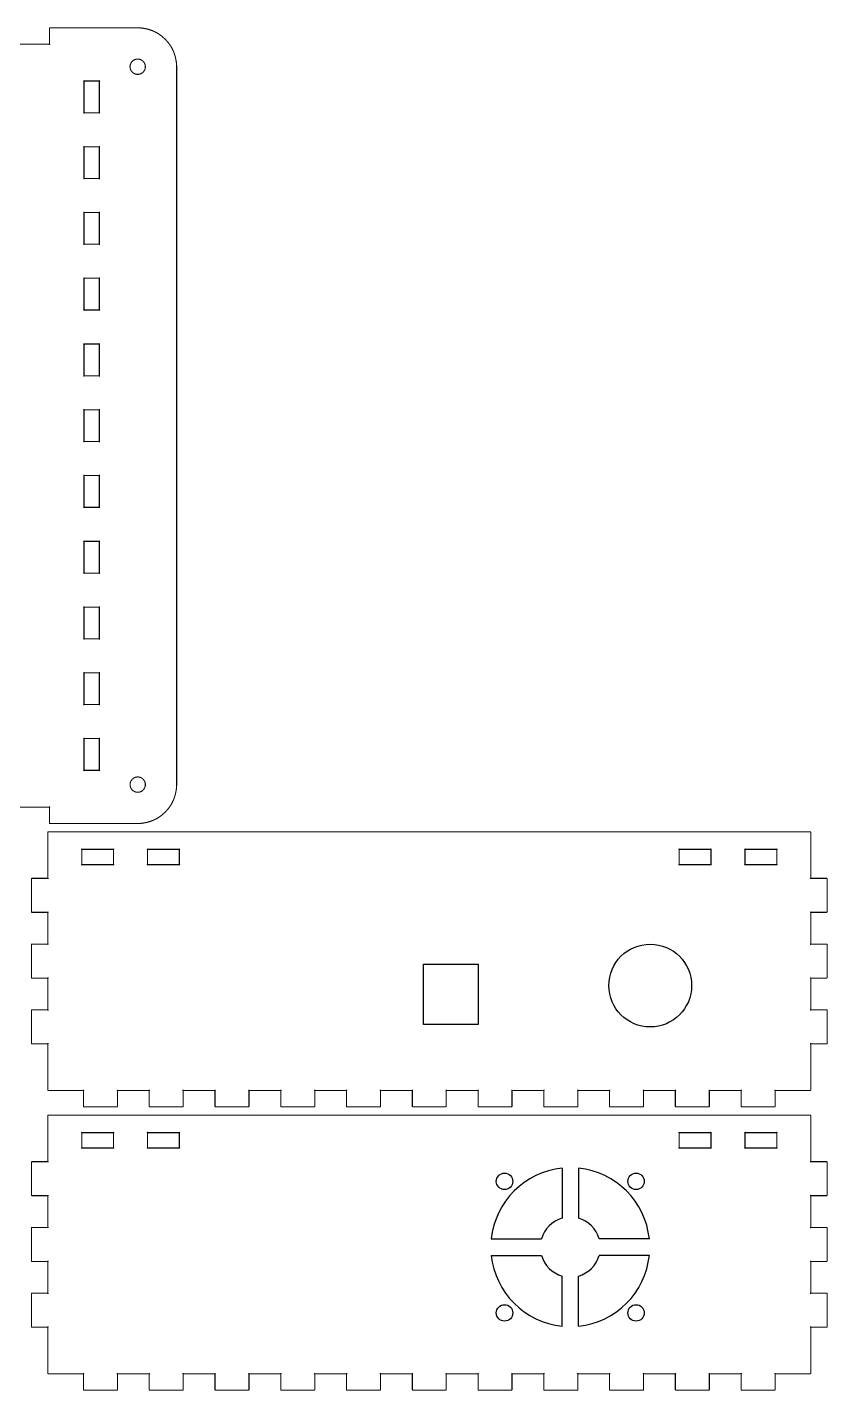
# Model space of a CAD drawing. Extents: x 10 to 277, y 22 to 449.
# Drawn here: x 130.9 to 277, y 21.6 to 270.4 of the extents above; entities that cross this region are included whole.
import ezdxf

# ---------------------------------------------------------------- set-up
doc = ezdxf.new("R2010")
doc.units = 0
doc.header["$MEASUREMENT"] = 0

msp = doc.modelspace()

# ---------------------------------------------------------------- linework, layer by layer
at = {"linetype": 'Continuous'}
for p, q in [((203.238, 88.4385), (203.238, 99.4385)), ((203.238, 99.4385), (213.238, 99.4385)), ((213.238, 99.4385), (213.238, 88.4385)), ((213.238, 88.4385), (203.238, 88.4385)), ((228.5313, 62.2249), (228.5313, 53.0709)), ((231.5313, 62.2249), (231.5313, 53.0709)), ((215.6091, 49.3027), (224.7631, 49.3027)), ((244.4535, 49.3027), (235.2994, 49.3027)), ((215.6091, 46.3027), (224.7631, 46.3027)), ((244.4535, 46.3027), (235.2994, 46.3027)), ((228.5313, 33.3805), (228.5313, 42.5346)), ((231.5313, 33.3805), (231.5313, 42.5346))]:
    msp.add_line(p, q, dxfattribs=at)
at = {"color": 0, "const_width": 0.2}
msp.add_lwpolyline([(129.199, 128.1), (135, 128.1), (135.009, 128.1), (135.041, 128.115), (135.037, 128.138), (135.013, 128.142), (135, 128.111), (135, 128.1), (135, 125.2), (135, 125.184), (135.029, 125.13), (135.082, 125.1), (135.1, 125.1), (141.1, 125.1), (151.1, 125.1), (151.332, 125.1), (152.028, 125.162), (152.937, 125.342), (153.814, 125.64), (154.449, 125.936), (154.65, 126.052), (154.85, 126.168), (155.423, 126.57), (156.119, 127.181), (156.731, 127.876), (157.132, 128.45), (157.249, 128.65), (157.365, 128.851), (157.66, 129.486), (157.958, 130.362), (158.138, 131.272), (158.2, 131.968), (158.2, 132.199), (158.2, 263.2), (158.2, 263.433), (158.138, 264.13), (157.958, 265.038), (157.66, 265.916), (157.365, 266.55), (157.249, 266.75), (157.132, 266.951), (156.731, 267.524), (156.119, 268.222), (155.423, 268.832), (154.85, 269.233), (154.65, 269.349), (154.449, 269.466), (153.814, 269.761), (152.937, 270.058), (152.028, 270.239), (151.332, 270.299), (151.1, 270.299), (141.1, 270.299), (135.1, 270.299), (135.082, 270.299), (135.029, 270.27), (135, 270.218), (135, 270.2), (135, 267.299), (135, 267.29), (135.013, 267.258), (135.037, 267.262), (135.041, 267.286), (135.009, 267.299), (135, 267.299), (129.199, 267.299)], dxfattribs=at)
at = {"color": 5, "const_width": 0.2}
for points in [[(149.701, 263.2), (149.701, 263.299), (149.757, 263.595), (149.885, 263.9), (149.922, 263.956), (149.958, 264.013), (150.183, 264.258), (150.455, 264.445), (150.518, 264.473), (150.578, 264.502), (150.901, 264.586), (151.233, 264.596), (151.299, 264.586), (151.365, 264.576), (151.681, 264.474), (151.966, 264.302), (152.017, 264.258), (152.067, 264.214), (152.277, 263.958), (152.423, 263.659), (152.443, 263.594), (152.461, 263.531), (152.499, 263.201), (152.461, 262.871), (152.443, 262.806), (152.423, 262.742), (152.277, 262.443), (152.067, 262.186), (152.017, 262.141), (151.966, 262.099), (151.681, 261.927), (151.365, 261.825), (151.299, 261.815), (151.233, 261.805), (150.901, 261.815), (150.578, 261.899), (150.518, 261.927), (150.455, 261.956), (150.183, 262.143), (149.958, 262.387), (149.922, 262.443), (149.885, 262.5), (149.757, 262.806), (149.701, 263.102), (149.701, 263.2)], [(144.1, 257.7), (144.1, 254.801), (144.1, 254.791), (144.114, 254.759), (144.137, 254.763), (144.141, 254.787), (144.11, 254.801), (144.1, 254.801), (141.3, 254.801), (141.289, 254.801), (141.257, 254.787), (141.263, 254.763), (141.285, 254.759), (141.3, 254.791), (141.3, 254.801), (141.3, 260.599), (141.3, 260.61), (141.285, 260.642), (141.263, 260.638), (141.257, 260.615), (141.289, 260.599), (141.3, 260.599), (144.1, 260.599), (144.11, 260.599), (144.141, 260.615), (144.137, 260.638), (144.114, 260.642), (144.1, 260.61), (144.1, 260.599), (144.1, 257.7)], [(144.1, 245.7), (144.1, 242.801), (144.1, 242.791), (144.114, 242.759), (144.137, 242.763), (144.141, 242.787), (144.11, 242.801), (144.1, 242.801), (141.3, 242.801), (141.289, 242.801), (141.257, 242.787), (141.263, 242.763), (141.285, 242.759), (141.3, 242.791), (141.3, 242.801), (141.3, 248.599), (141.3, 248.611), (141.285, 248.642), (141.263, 248.638), (141.257, 248.614), (141.289, 248.599), (141.3, 248.599), (144.1, 248.599), (144.11, 248.599), (144.141, 248.614), (144.137, 248.638), (144.114, 248.642), (144.1, 248.611), (144.1, 248.599), (144.1, 245.7)], [(144.1, 233.7), (144.1, 230.799), (144.1, 230.79), (144.114, 230.758), (144.137, 230.762), (144.141, 230.785), (144.11, 230.799), (144.1, 230.799), (141.3, 230.799), (141.289, 230.799), (141.257, 230.785), (141.263, 230.762), (141.285, 230.758), (141.3, 230.79), (141.3, 230.799), (141.3, 236.6), (141.3, 236.611), (141.285, 236.642), (141.263, 236.638), (141.257, 236.615), (141.289, 236.6), (141.3, 236.6), (144.1, 236.6), (144.11, 236.6), (144.141, 236.615), (144.137, 236.638), (144.114, 236.642), (144.1, 236.611), (144.1, 236.6), (144.1, 233.7)], [(144.1, 221.7), (144.1, 218.799), (144.1, 218.79), (144.114, 218.758), (144.137, 218.762), (144.141, 218.786), (144.11, 218.799), (144.1, 218.799), (141.3, 218.799), (141.289, 218.799), (141.257, 218.786), (141.263, 218.762), (141.285, 218.758), (141.3, 218.79), (141.3, 218.799), (141.3, 224.599), (141.3, 224.61), (141.285, 224.642), (141.263, 224.638), (141.257, 224.615), (141.289, 224.599), (141.3, 224.599), (144.1, 224.599), (144.11, 224.599), (144.141, 224.615), (144.137, 224.638), (144.114, 224.642), (144.1, 224.61), (144.1, 224.599), (144.1, 221.7)], [(144.1, 209.7), (144.1, 206.799), (144.1, 206.79), (144.114, 206.758), (144.137, 206.762), (144.141, 206.786), (144.11, 206.799), (144.1, 206.799), (141.3, 206.799), (141.289, 206.799), (141.257, 206.786), (141.263, 206.762), (141.285, 206.758), (141.3, 206.79), (141.3, 206.799), (141.3, 212.6), (141.3, 212.611), (141.285, 212.642), (141.263, 212.638), (141.257, 212.615), (141.289, 212.6), (141.3, 212.6), (144.1, 212.6), (144.11, 212.6), (144.141, 212.615), (144.137, 212.638), (144.114, 212.642), (144.1, 212.611), (144.1, 212.6), (144.1, 209.7)], [(144.1, 197.7), (144.1, 194.8), (144.1, 194.79), (144.114, 194.758), (144.137, 194.762), (144.141, 194.786), (144.11, 194.8), (144.1, 194.8), (141.3, 194.8), (141.289, 194.8), (141.257, 194.786), (141.263, 194.762), (141.285, 194.758), (141.3, 194.79), (141.3, 194.8), (141.3, 200.6), (141.3, 200.611), (141.285, 200.642), (141.263, 200.638), (141.257, 200.615), (141.289, 200.6), (141.3, 200.6), (144.1, 200.6), (144.11, 200.6), (144.141, 200.615), (144.137, 200.638), (144.114, 200.642), (144.1, 200.611), (144.1, 200.6), (144.1, 197.7)], [(144.1, 185.7), (144.1, 182.8), (144.1, 182.79), (144.114, 182.758), (144.137, 182.762), (144.141, 182.786), (144.11, 182.8), (144.1, 182.8), (141.3, 182.8), (141.289, 182.8), (141.257, 182.786), (141.263, 182.762), (141.285, 182.758), (141.3, 182.79), (141.3, 182.8), (141.3, 188.6), (141.3, 188.611), (141.285, 188.642), (141.263, 188.638), (141.257, 188.615), (141.289, 188.6), (141.3, 188.6), (144.1, 188.6), (144.11, 188.6), (144.141, 188.615), (144.137, 188.638), (144.114, 188.642), (144.1, 188.611), (144.1, 188.6), (144.1, 185.7)], [(144.1, 173.7), (144.1, 170.799), (144.1, 170.79), (144.114, 170.758), (144.137, 170.762), (144.141, 170.786), (144.11, 170.799), (144.1, 170.799), (141.3, 170.799), (141.289, 170.799), (141.257, 170.786), (141.263, 170.762), (141.285, 170.758), (141.3, 170.79), (141.3, 170.799), (141.3, 176.6), (141.3, 176.611), (141.285, 176.643), (141.263, 176.638), (141.257, 176.615), (141.289, 176.6), (141.3, 176.6), (144.1, 176.6), (144.11, 176.6), (144.141, 176.615), (144.137, 176.638), (144.114, 176.643), (144.1, 176.611), (144.1, 176.6), (144.1, 173.7)], [(144.1, 161.7), (144.1, 158.8), (144.1, 158.79), (144.114, 158.758), (144.137, 158.762), (144.141, 158.786), (144.11, 158.8), (144.1, 158.8), (141.3, 158.8), (141.289, 158.8), (141.257, 158.786), (141.263, 158.762), (141.285, 158.758), (141.3, 158.79), (141.3, 158.8), (141.3, 164.6), (141.3, 164.611), (141.285, 164.642), (141.263, 164.638), (141.257, 164.615), (141.289, 164.6), (141.3, 164.6), (144.1, 164.6), (144.11, 164.6), (144.141, 164.615), (144.137, 164.638), (144.114, 164.642), (144.1, 164.611), (144.1, 164.6), (144.1, 161.7)], [(144.1, 149.701), (144.1, 146.8), (144.1, 146.79), (144.114, 146.758), (144.137, 146.763), (144.141, 146.786), (144.11, 146.8), (144.1, 146.8), (141.3, 146.8), (141.289, 146.8), (141.257, 146.786), (141.263, 146.763), (141.285, 146.758), (141.3, 146.79), (141.3, 146.8), (141.3, 152.6), (141.3, 152.611), (141.285, 152.643), (141.263, 152.638), (141.257, 152.615), (141.289, 152.6), (141.3, 152.6), (144.1, 152.6), (144.11, 152.6), (144.141, 152.615), (144.137, 152.638), (144.114, 152.643), (144.1, 152.611), (144.1, 152.6), (144.1, 149.701)], [(144.1, 137.7), (144.1, 134.8), (144.1, 134.79), (144.114, 134.758), (144.137, 134.763), (144.141, 134.786), (144.11, 134.8), (144.1, 134.8), (141.3, 134.8), (141.289, 134.8), (141.257, 134.786), (141.263, 134.763), (141.285, 134.758), (141.3, 134.79), (141.3, 134.8), (141.3, 140.6), (141.3, 140.611), (141.285, 140.643), (141.263, 140.638), (141.257, 140.615), (141.289, 140.6), (141.3, 140.6), (144.1, 140.6), (144.11, 140.6), (144.141, 140.615), (144.137, 140.638), (144.114, 140.643), (144.1, 140.611), (144.1, 140.6), (144.1, 137.7)], [(151.1, 133.601), (151.198, 133.601), (151.493, 133.544), (151.801, 133.415), (151.857, 133.378), (151.914, 133.342), (152.158, 133.117), (152.345, 132.844), (152.374, 132.782), (152.401, 132.722), (152.485, 132.401), (152.495, 132.068), (152.485, 132.001), (152.476, 131.935), (152.372, 131.619), (152.202, 131.334), (152.158, 131.283), (152.114, 131.233), (151.857, 131.022), (151.558, 130.876), (151.495, 130.857), (151.43, 130.839), (151.099, 130.8), (150.768, 130.839), (150.705, 130.857), (150.64, 130.876), (150.343, 131.022), (150.085, 131.233), (150.042, 131.283), (149.998, 131.334), (149.826, 131.619), (149.724, 131.935), (149.714, 132.001), (149.704, 132.068), (149.714, 132.401), (149.798, 132.722), (149.826, 132.782), (149.853, 132.844), (150.041, 133.117), (150.286, 133.342), (150.343, 133.378), (150.399, 133.415), (150.705, 133.544), (151.001, 133.601), (151.1, 133.601)], [(143.8, 117.6), (140.9, 117.6), (140.889, 117.6), (140.857, 117.586), (140.862, 117.563), (140.885, 117.559), (140.9, 117.591), (140.9, 117.6), (140.9, 120.399), (140.9, 120.41), (140.885, 120.442), (140.862, 120.438), (140.857, 120.414), (140.889, 120.399), (140.9, 120.399), (146.701, 120.399), (146.71, 120.399), (146.742, 120.414), (146.738, 120.438), (146.714, 120.442), (146.701, 120.41), (146.701, 120.399), (146.701, 117.6), (146.701, 117.591), (146.714, 117.559), (146.738, 117.563), (146.742, 117.586), (146.71, 117.6), (146.701, 117.6), (143.8, 117.6)], [(155.8, 117.6), (152.9, 117.6), (152.889, 117.6), (152.858, 117.586), (152.862, 117.563), (152.885, 117.559), (152.9, 117.591), (152.9, 117.6), (152.9, 120.399), (152.9, 120.41), (152.885, 120.442), (152.862, 120.438), (152.858, 120.414), (152.889, 120.399), (152.9, 120.399), (158.7, 120.399), (158.71, 120.399), (158.742, 120.414), (158.738, 120.438), (158.714, 120.442), (158.7, 120.41), (158.7, 120.399), (158.7, 117.6), (158.7, 117.591), (158.714, 117.559), (158.738, 117.563), (158.742, 117.586), (158.71, 117.6), (158.7, 117.6), (155.8, 117.6)], [(252.8, 120.399), (255.7, 120.399), (255.71, 120.399), (255.742, 120.414), (255.738, 120.438), (255.714, 120.442), (255.7, 120.41), (255.7, 120.399), (255.7, 117.6), (255.7, 117.591), (255.714, 117.559), (255.738, 117.563), (255.742, 117.586), (255.71, 117.6), (255.7, 117.6), (249.9, 117.6), (249.889, 117.6), (249.858, 117.586), (249.862, 117.563), (249.885, 117.559), (249.9, 117.591), (249.9, 117.6), (249.9, 120.399), (249.9, 120.41), (249.885, 120.442), (249.862, 120.438), (249.858, 120.414), (249.889, 120.399), (249.9, 120.399), (252.8, 120.399)], [(264.8, 120.399), (267.7, 120.399), (267.71, 120.399), (267.742, 120.414), (267.738, 120.438), (267.714, 120.442), (267.7, 120.41), (267.7, 120.399), (267.7, 117.6), (267.7, 117.591), (267.714, 117.559), (267.738, 117.563), (267.742, 117.586), (267.71, 117.6), (267.7, 117.6), (261.9, 117.6), (261.889, 117.6), (261.857, 117.586), (261.862, 117.563), (261.885, 117.559), (261.9, 117.591), (261.9, 117.6), (261.9, 120.399), (261.9, 120.41), (261.885, 120.442), (261.862, 120.438), (261.857, 120.414), (261.889, 120.399), (261.9, 120.399), (264.8, 120.399)], [(143.8, 65.9007), (140.9, 65.9007), (140.889, 65.9007), (140.857, 65.8869), (140.862, 65.8633), (140.885, 65.8594), (140.9, 65.8908), (140.9, 65.9007), (140.9, 68.6992), (140.9, 68.7105), (140.885, 68.7419), (140.862, 68.738), (140.857, 68.7144), (140.889, 68.6992), (140.9, 68.6992), (146.701, 68.6992), (146.71, 68.6992), (146.742, 68.7144), (146.738, 68.738), (146.714, 68.7419), (146.701, 68.7105), (146.701, 68.6992), (146.701, 65.9007), (146.701, 65.8908), (146.714, 65.8594), (146.738, 65.8633), (146.742, 65.8869), (146.71, 65.9007), (146.701, 65.9007), (143.8, 65.9007)], [(155.8, 65.9007), (152.9, 65.9007), (152.889, 65.9007), (152.858, 65.8869), (152.862, 65.8633), (152.885, 65.8594), (152.9, 65.8908), (152.9, 65.9007), (152.9, 68.6992), (152.9, 68.7105), (152.885, 68.7419), (152.862, 68.738), (152.858, 68.7144), (152.889, 68.6992), (152.9, 68.6992), (158.7, 68.6992), (158.71, 68.6992), (158.742, 68.7144), (158.738, 68.738), (158.714, 68.7419), (158.7, 68.7105), (158.7, 68.6992), (158.7, 65.9007), (158.7, 65.8908), (158.714, 65.8594), (158.738, 65.8633), (158.742, 65.8869), (158.71, 65.9007), (158.7, 65.9007), (155.8, 65.9007)], [(252.8, 68.6992), (255.7, 68.6992), (255.71, 68.6992), (255.742, 68.7144), (255.738, 68.738), (255.714, 68.7419), (255.7, 68.7105), (255.7, 68.6992), (255.7, 65.9007), (255.7, 65.8908), (255.714, 65.8594), (255.738, 65.8633), (255.742, 65.8869), (255.71, 65.9007), (255.7, 65.9007), (249.9, 65.9007), (249.889, 65.9007), (249.858, 65.8869), (249.862, 65.8633), (249.885, 65.8594), (249.9, 65.8908), (249.9, 65.9007), (249.9, 68.6992), (249.9, 68.7105), (249.885, 68.7419), (249.862, 68.738), (249.858, 68.7144), (249.889, 68.6992), (249.9, 68.6992), (252.8, 68.6992)], [(264.8, 68.6992), (267.7, 68.6992), (267.71, 68.6992), (267.742, 68.7144), (267.738, 68.738), (267.714, 68.7419), (267.7, 68.7105), (267.7, 68.6992), (267.7, 65.9007), (267.7, 65.8908), (267.714, 65.8594), (267.738, 65.8633), (267.742, 65.8869), (267.71, 65.9007), (267.7, 65.9007), (261.9, 65.9007), (261.889, 65.9007), (261.857, 65.8869), (261.862, 65.8633), (261.885, 65.8594), (261.9, 65.8908), (261.9, 65.9007), (261.9, 68.6992), (261.9, 68.7105), (261.885, 68.7419), (261.862, 68.738), (261.857, 68.7144), (261.889, 68.6992), (261.9, 68.6992), (264.8, 68.6992)]]:
    msp.add_lwpolyline(points, close=True, dxfattribs=at)
at = {"color": 0, "const_width": 0.2}
for points in [[(134.8, 76.3997), (141.201, 76.3997), (141.21, 76.3997), (141.242, 76.4148), (141.238, 76.4385), (141.214, 76.4427), (141.201, 76.411), (141.201, 76.3997), (141.201, 73.5005), (141.201, 73.484), (141.23, 73.43), (141.282, 73.4), (141.3, 73.4), (147.3, 73.4), (147.316, 73.4), (147.37, 73.43), (147.4, 73.484), (147.4, 73.5005), (147.4, 76.3997), (147.4, 76.411), (147.385, 76.4427), (147.362, 76.4385), (147.358, 76.4148), (147.389, 76.3997), (147.4, 76.3997), (153.201, 76.3997), (153.21, 76.3997), (153.242, 76.4148), (153.238, 76.4385), (153.215, 76.4427), (153.201, 76.411), (153.201, 76.3997), (153.201, 73.5005), (153.201, 73.484), (153.23, 73.43), (153.282, 73.4), (153.3, 73.4), (159.3, 73.4), (159.316, 73.4), (159.37, 73.43), (159.401, 73.484), (159.401, 73.5005), (159.401, 76.3997), (159.401, 76.411), (159.385, 76.4427), (159.362, 76.4385), (159.358, 76.4148), (159.39, 76.3997), (159.401, 76.3997), (165.199, 76.3997), (165.209, 76.3997), (165.24, 76.4148), (165.237, 76.4385), (165.213, 76.4427), (165.199, 76.411), (165.199, 76.3997), (165.199, 73.5005), (165.199, 73.484), (165.228, 73.43), (165.282, 73.4), (165.3, 73.4), (171.3, 73.4), (171.316, 73.4), (171.37, 73.43), (171.4, 73.484), (171.4, 73.5005), (171.4, 76.3997), (171.4, 76.411), (171.385, 76.4427), (171.362, 76.4385), (171.358, 76.4148), (171.389, 76.3997), (171.4, 76.3997), (177.201, 76.3997), (177.21, 76.3997), (177.242, 76.4148), (177.238, 76.4385), (177.214, 76.4427), (177.201, 76.411), (177.201, 76.3997), (177.201, 73.5005), (177.201, 73.484), (177.23, 73.43), (177.282, 73.4), (177.3, 73.4), (183.3, 73.4), (183.316, 73.4), (183.37, 73.43), (183.4, 73.484), (183.4, 73.5005), (183.4, 76.3997), (183.4, 76.411), (183.385, 76.4427), (183.362, 76.4385), (183.358, 76.4148), (183.389, 76.3997), (183.4, 76.3997), (189.2, 76.3997), (189.21, 76.3997), (189.242, 76.4148), (189.238, 76.4385), (189.214, 76.4427), (189.2, 76.411), (189.2, 76.3997), (189.2, 73.5005), (189.2, 73.484), (189.229, 73.43), (189.282, 73.4), (189.3, 73.4), (195.3, 73.4), (195.316, 73.4), (195.37, 73.43), (195.4, 73.484), (195.4, 73.5005), (195.4, 76.3997), (195.4, 76.411), (195.385, 76.4427), (195.362, 76.4385), (195.358, 76.4148), (195.389, 76.3997), (195.4, 76.3997), (201.2, 76.3997), (201.21, 76.3997), (201.242, 76.4148), (201.238, 76.4385), (201.214, 76.4427), (201.2, 76.411), (201.2, 76.3997), (201.2, 73.5005), (201.2, 73.484), (201.229, 73.43), (201.282, 73.4), (201.3, 73.4), (207.3, 73.4), (207.316, 73.4), (207.37, 73.43), (207.4, 73.484), (207.4, 73.5005), (207.4, 76.3997), (207.4, 76.411), (207.385, 76.4427), (207.362, 76.4385), (207.357, 76.4148), (207.389, 76.3997), (207.4, 76.3997), (213.201, 76.3997), (213.21, 76.3997), (213.242, 76.4148), (213.238, 76.4385), (213.214, 76.4427), (213.201, 76.411), (213.201, 76.3997), (213.201, 73.5005), (213.201, 73.484), (213.229, 73.43), (213.282, 73.4), (213.3, 73.4), (219.3, 73.4), (219.316, 73.4), (219.37, 73.43), (219.4, 73.484), (219.4, 73.5005), (219.4, 76.3997), (219.4, 76.411), (219.385, 76.4427), (219.362, 76.4385), (219.358, 76.4148), (219.389, 76.3997), (219.4, 76.3997), (225.2, 76.3997), (225.21, 76.3997), (225.242, 76.4148), (225.238, 76.4385), (225.214, 76.4427), (225.2, 76.411), (225.2, 76.3997), (225.2, 73.5005), (225.2, 73.484), (225.229, 73.43), (225.282, 73.4), (225.3, 73.4), (231.299, 73.4), (231.316, 73.4), (231.37, 73.43), (231.4, 73.484), (231.4, 73.5005), (231.4, 76.3997), (231.4, 76.411), (231.385, 76.4427), (231.362, 76.4385), (231.357, 76.4148), (231.389, 76.3997), (231.4, 76.3997), (237.2, 76.3997), (237.21, 76.3997), (237.242, 76.4148), (237.237, 76.4385), (237.214, 76.4427), (237.2, 76.411), (237.2, 76.3997), (237.2, 73.5005), (237.2, 73.484), (237.229, 73.43), (237.282, 73.4), (237.299, 73.4), (243.3, 73.4), (243.316, 73.4), (243.37, 73.43), (243.4, 73.484), (243.4, 73.5005), (243.4, 76.3997), (243.4, 76.411), (243.385, 76.4427), (243.362, 76.4385), (243.357, 76.4148), (243.389, 76.3997), (243.4, 76.3997), (249.2, 76.3997), (249.21, 76.3997), (249.242, 76.4148), (249.238, 76.4385), (249.214, 76.4427), (249.2, 76.411), (249.2, 76.3997), (249.2, 73.5005), (249.2, 73.484), (249.229, 73.43), (249.282, 73.4), (249.3, 73.4), (255.3, 73.4), (255.316, 73.4), (255.37, 73.43), (255.4, 73.484), (255.4, 73.5005), (255.4, 76.3997), (255.4, 76.411), (255.385, 76.4427), (255.361, 76.4385), (255.357, 76.4148), (255.389, 76.3997), (255.4, 76.3997), (261.2, 76.3997), (261.21, 76.3997), (261.241, 76.4148), (261.238, 76.4385), (261.214, 76.4427), (261.2, 76.411), (261.2, 76.3997), (261.2, 73.5005), (261.2, 73.484), (261.229, 73.43), (261.282, 73.4), (261.299, 73.4), (267.299, 73.4), (267.316, 73.4), (267.37, 73.43), (267.4, 73.484), (267.4, 73.5005), (267.4, 76.3997), (267.4, 76.411), (267.385, 76.4427), (267.361, 76.4385), (267.357, 76.4148), (267.389, 76.3997), (267.4, 76.3997), (273.8, 76.3997), (273.816, 76.3997), (273.87, 76.43), (273.9, 76.484), (273.9, 76.5006), (273.9, 84.8995), (273.9, 84.9104), (273.885, 84.9422), (273.862, 84.9383), (273.858, 84.9147), (273.889, 84.8995), (273.9, 84.8995), (276.8, 84.8995), (276.816, 84.8995), (276.87, 84.9298), (276.9, 84.9835), (276.9, 85), (276.9, 91.0001), (276.9, 91.0181), (276.87, 91.0703), (276.816, 91.0992), (276.8, 91.0992), (273.9, 91.0992), (273.889, 91.0992), (273.858, 91.0855), (273.862, 91.0622), (273.885, 91.0579), (273.9, 91.0897), (273.9, 91.0992), (273.9, 96.8996), (273.9, 96.9105), (273.885, 96.9423), (273.862, 96.938), (273.858, 96.9148), (273.889, 96.8996), (273.9, 96.8996), (276.8, 96.8996), (276.816, 96.8996), (276.87, 96.9299), (276.9, 96.9836), (276.9, 97.0001), (276.9, 103), (276.9, 103.018), (276.87, 103.072), (276.816, 103.101), (276.8, 103.101), (273.9, 103.101), (273.889, 103.101), (273.858, 103.087), (273.862, 103.063), (273.885, 103.059), (273.9, 103.091), (273.9, 103.101), (273.9, 108.899), (273.9, 108.911), (273.885, 108.942), (273.862, 108.938), (273.858, 108.914), (273.889, 108.899), (273.9, 108.899), (276.8, 108.899), (276.816, 108.899), (276.87, 108.93), (276.9, 108.984), (276.9, 109), (276.9, 115), (276.9, 115.018), (276.87, 115.072), (276.816, 115.101), (276.8, 115.101), (273.9, 115.101), (273.889, 115.101), (273.858, 115.087), (273.862, 115.063), (273.885, 115.059), (273.9, 115.091), (273.9, 115.101), (273.9, 123.5), (273.9, 123.518), (273.87, 123.571), (273.816, 123.6), (273.8, 123.6), (134.8, 123.6), (134.782, 123.6), (134.729, 123.571), (134.7, 123.518), (134.7, 123.5), (134.7, 115.101), (134.7, 115.091), (134.714, 115.059), (134.738, 115.063), (134.742, 115.087), (134.71, 115.101), (134.7, 115.101), (131.8, 115.101), (131.782, 115.101), (131.729, 115.072), (131.7, 115.018), (131.7, 115), (131.7, 109), (131.7, 108.984), (131.729, 108.93), (131.782, 108.899), (131.8, 108.899), (134.7, 108.899), (134.71, 108.899), (134.742, 108.914), (134.738, 108.938), (134.714, 108.942), (134.7, 108.911), (134.7, 108.899), (134.7, 103.101), (134.7, 103.091), (134.714, 103.059), (134.738, 103.063), (134.742, 103.087), (134.71, 103.101), (134.7, 103.101), (131.8, 103.101), (131.782, 103.101), (131.729, 103.072), (131.7, 103.018), (131.7, 103), (131.7, 97.0001), (131.7, 96.9836), (131.729, 96.9299), (131.782, 96.8996), (131.8, 96.8996), (134.7, 96.8996), (134.71, 96.8996), (134.742, 96.9148), (134.738, 96.938), (134.714, 96.9423), (134.7, 96.9105), (134.7, 96.8996), (134.7, 91.0992), (134.7, 91.0897), (134.714, 91.0579), (134.738, 91.0622), (134.742, 91.0855), (134.71, 91.0992), (134.7, 91.0992), (131.8, 91.0992), (131.782, 91.0992), (131.729, 91.0703), (131.7, 91.0181), (131.7, 91.0001), (131.7, 85), (131.7, 84.9835), (131.729, 84.9298), (131.782, 84.8995), (131.8, 84.8995), (134.7, 84.8995), (134.71, 84.8995), (134.742, 84.9147), (134.738, 84.9383), (134.714, 84.9422), (134.7, 84.9104), (134.7, 84.8995), (134.7, 76.5006), (134.7, 76.484), (134.729, 76.43), (134.782, 76.3997), (134.8, 76.3997)], [(134.8, 24.6999), (141.201, 24.6999), (141.21, 24.6999), (141.242, 24.7151), (141.238, 24.7385), (141.214, 24.7427), (141.201, 24.711), (141.201, 24.6999), (141.201, 21.8006), (141.201, 21.784), (141.23, 21.7303), (141.282, 21.7), (141.3, 21.7), (147.3, 21.7), (147.316, 21.7), (147.37, 21.7303), (147.4, 21.784), (147.4, 21.8006), (147.4, 24.6999), (147.4, 24.711), (147.385, 24.7427), (147.362, 24.7385), (147.358, 24.7151), (147.389, 24.6999), (147.4, 24.6999), (153.201, 24.6999), (153.21, 24.6999), (153.242, 24.7151), (153.238, 24.7385), (153.215, 24.7427), (153.201, 24.711), (153.201, 24.6999), (153.201, 21.8006), (153.201, 21.784), (153.23, 21.7303), (153.282, 21.7), (153.3, 21.7), (159.3, 21.7), (159.316, 21.7), (159.37, 21.7303), (159.401, 21.784), (159.401, 21.8006), (159.401, 24.6999), (159.401, 24.711), (159.385, 24.7427), (159.362, 24.7385), (159.358, 24.7151), (159.39, 24.6999), (159.401, 24.6999), (165.199, 24.6999), (165.209, 24.6999), (165.24, 24.7151), (165.237, 24.7385), (165.213, 24.7427), (165.199, 24.711), (165.199, 24.6999), (165.199, 21.8006), (165.199, 21.784), (165.228, 21.7303), (165.282, 21.7), (165.3, 21.7), (171.3, 21.7), (171.316, 21.7), (171.37, 21.7303), (171.4, 21.784), (171.4, 21.8006), (171.4, 24.6999), (171.4, 24.711), (171.385, 24.7427), (171.362, 24.7385), (171.358, 24.7151), (171.389, 24.6999), (171.4, 24.6999), (177.201, 24.6999), (177.21, 24.6999), (177.242, 24.7151), (177.238, 24.7385), (177.214, 24.7427), (177.201, 24.711), (177.201, 24.6999), (177.201, 21.8006), (177.201, 21.784), (177.23, 21.7303), (177.282, 21.7), (177.3, 21.7), (183.3, 21.7), (183.316, 21.7), (183.37, 21.7303), (183.4, 21.784), (183.4, 21.8006), (183.4, 24.6999), (183.4, 24.711), (183.385, 24.7427), (183.362, 24.7385), (183.358, 24.7151), (183.389, 24.6999), (183.4, 24.6999), (189.2, 24.6999), (189.21, 24.6999), (189.242, 24.7151), (189.238, 24.7385), (189.214, 24.7427), (189.2, 24.711), (189.2, 24.6999), (189.2, 21.8006), (189.2, 21.784), (189.229, 21.7303), (189.282, 21.7), (189.3, 21.7), (195.3, 21.7), (195.316, 21.7), (195.37, 21.7303), (195.4, 21.784), (195.4, 21.8006), (195.4, 24.6999), (195.4, 24.711), (195.385, 24.7427), (195.362, 24.7385), (195.358, 24.7151), (195.389, 24.6999), (195.4, 24.6999), (201.2, 24.6999), (201.21, 24.6999), (201.242, 24.7151), (201.238, 24.7385), (201.214, 24.7427), (201.2, 24.711), (201.2, 24.6999), (201.2, 21.8006), (201.2, 21.784), (201.229, 21.7303), (201.282, 21.7), (201.3, 21.7), (207.3, 21.7), (207.316, 21.7), (207.37, 21.7303), (207.4, 21.784), (207.4, 21.8006), (207.4, 24.6999), (207.4, 24.711), (207.385, 24.7427), (207.362, 24.7385), (207.357, 24.7151), (207.389, 24.6999), (207.4, 24.6999), (213.201, 24.6999), (213.21, 24.6999), (213.242, 24.7151), (213.238, 24.7385), (213.214, 24.7427), (213.201, 24.711), (213.201, 24.6999), (213.201, 21.8006), (213.201, 21.784), (213.229, 21.7303), (213.282, 21.7), (213.3, 21.7), (219.3, 21.7), (219.316, 21.7), (219.37, 21.7303), (219.4, 21.784), (219.4, 21.8006), (219.4, 24.6999), (219.4, 24.711), (219.385, 24.7427), (219.362, 24.7385), (219.358, 24.7151), (219.389, 24.6999), (219.4, 24.6999), (225.2, 24.6999), (225.21, 24.6999), (225.242, 24.7151), (225.238, 24.7385), (225.214, 24.7427), (225.2, 24.711), (225.2, 24.6999), (225.2, 21.8006), (225.2, 21.784), (225.229, 21.7303), (225.282, 21.7), (225.3, 21.7), (231.299, 21.7), (231.316, 21.7), (231.37, 21.7303), (231.4, 21.784), (231.4, 21.8006), (231.4, 24.6999), (231.4, 24.711), (231.385, 24.7427), (231.362, 24.7385), (231.357, 24.7151), (231.389, 24.6999), (231.4, 24.6999), (237.2, 24.6999), (237.21, 24.6999), (237.242, 24.7151), (237.237, 24.7385), (237.214, 24.7427), (237.2, 24.711), (237.2, 24.6999), (237.2, 21.8006), (237.2, 21.784), (237.229, 21.7303), (237.282, 21.7), (237.299, 21.7), (243.3, 21.7), (243.316, 21.7), (243.37, 21.7303), (243.4, 21.784), (243.4, 21.8006), (243.4, 24.6999), (243.4, 24.711), (243.385, 24.7427), (243.362, 24.7385), (243.357, 24.7151), (243.389, 24.6999), (243.4, 24.6999), (249.2, 24.6999), (249.21, 24.6999), (249.242, 24.7151), (249.238, 24.7385), (249.214, 24.7427), (249.2, 24.711), (249.2, 24.6999), (249.2, 21.8006), (249.2, 21.784), (249.229, 21.7303), (249.282, 21.7), (249.3, 21.7), (255.3, 21.7), (255.316, 21.7), (255.37, 21.7303), (255.4, 21.784), (255.4, 21.8006), (255.4, 24.6999), (255.4, 24.711), (255.385, 24.7427), (255.361, 24.7385), (255.357, 24.7151), (255.389, 24.6999), (255.4, 24.6999), (261.2, 24.6999), (261.21, 24.6999), (261.241, 24.7151), (261.238, 24.7385), (261.214, 24.7427), (261.2, 24.711), (261.2, 24.6999), (261.2, 21.8006), (261.2, 21.784), (261.229, 21.7303), (261.282, 21.7), (261.299, 21.7), (267.299, 21.7), (267.316, 21.7), (267.37, 21.7303), (267.4, 21.784), (267.4, 21.8006), (267.4, 24.6999), (267.4, 24.711), (267.385, 24.7427), (267.361, 24.7385), (267.357, 24.7151), (267.389, 24.6999), (267.4, 24.6999), (273.8, 24.6999), (273.816, 24.6999), (273.87, 24.7303), (273.9, 24.784), (273.9, 24.8006), (273.9, 33.1997), (273.9, 33.2107), (273.885, 33.2424), (273.862, 33.2383), (273.858, 33.2148), (273.889, 33.1997), (273.9, 33.1997), (276.8, 33.1997), (276.816, 33.1997), (276.87, 33.23), (276.9, 33.2838), (276.9, 33.3003), (276.9, 39.3002), (276.9, 39.3181), (276.87, 39.3707), (276.816, 39.3996), (276.8, 39.3996), (273.9, 39.3996), (273.889, 39.3996), (273.858, 39.3859), (273.862, 39.3622), (273.885, 39.358), (273.9, 39.3898), (273.9, 39.3996), (273.9, 45.1997), (273.9, 45.2106), (273.885, 45.2423), (273.862, 45.2381), (273.858, 45.2148), (273.889, 45.1997), (273.9, 45.1997), (276.8, 45.1997), (276.816, 45.1997), (276.87, 45.23), (276.9, 45.2836), (276.9, 45.3002), (276.9, 51.3002), (276.9, 51.3182), (276.87, 51.3704), (276.816, 51.3994), (276.8, 51.3994), (273.9, 51.3994), (273.889, 51.3994), (273.858, 51.3856), (273.862, 51.3623), (273.885, 51.3581), (273.9, 51.3898), (273.9, 51.3994), (273.9, 57.1997), (273.9, 57.2107), (273.885, 57.2424), (273.862, 57.2382), (273.858, 57.2149), (273.889, 57.1997), (273.9, 57.1997), (276.8, 57.1997), (276.816, 57.1997), (276.87, 57.2301), (276.9, 57.2837), (276.9, 57.3003), (276.9, 63.3003), (276.9, 63.318), (276.87, 63.3719), (276.816, 63.4009), (276.8, 63.4009), (273.9, 63.4009), (273.889, 63.4009), (273.858, 63.3871), (273.862, 63.3635), (273.885, 63.3596), (273.9, 63.391), (273.9, 63.4009), (273.9, 71.7998), (273.9, 71.8178), (273.87, 71.8714), (273.816, 71.9007), (273.8, 71.9007), (134.8, 71.9007), (134.782, 71.9007), (134.729, 71.8714), (134.7, 71.8178), (134.7, 71.7998), (134.7, 63.4009), (134.7, 63.391), (134.714, 63.3596), (134.738, 63.3635), (134.742, 63.3871), (134.71, 63.4009), (134.7, 63.4009), (131.8, 63.4009), (131.782, 63.4009), (131.729, 63.3719), (131.7, 63.318), (131.7, 63.3003), (131.7, 57.3003), (131.7, 57.2837), (131.729, 57.2301), (131.782, 57.1997), (131.8, 57.1997), (134.7, 57.1997), (134.71, 57.1997), (134.742, 57.2149), (134.738, 57.2382), (134.714, 57.2424), (134.7, 57.2107), (134.7, 57.1997), (134.7, 51.3994), (134.7, 51.3898), (134.714, 51.3581), (134.738, 51.3623), (134.742, 51.3856), (134.71, 51.3994), (134.7, 51.3994), (131.8, 51.3994), (131.782, 51.3994), (131.729, 51.3704), (131.7, 51.3182), (131.7, 51.3002), (131.7, 45.3002), (131.7, 45.2836), (131.729, 45.23), (131.782, 45.1997), (131.8, 45.1997), (134.7, 45.1997), (134.71, 45.1997), (134.742, 45.2148), (134.738, 45.2381), (134.714, 45.2423), (134.7, 45.2106), (134.7, 45.1997), (134.7, 39.3996), (134.7, 39.3898), (134.714, 39.358), (134.738, 39.3622), (134.742, 39.3859), (134.71, 39.3996), (134.7, 39.3996), (131.8, 39.3996), (131.782, 39.3996), (131.729, 39.3707), (131.7, 39.3181), (131.7, 39.3002), (131.7, 33.3003), (131.7, 33.2838), (131.729, 33.23), (131.782, 33.1997), (131.8, 33.1997), (134.7, 33.1997), (134.71, 33.1997), (134.742, 33.2148), (134.738, 33.2383), (134.714, 33.2424), (134.7, 33.2107), (134.7, 33.1997), (134.7, 24.8006), (134.7, 24.784), (134.729, 24.7303), (134.782, 24.6999), (134.8, 24.6999)]]:
    msp.add_lwpolyline(points, close=True, dxfattribs=at)
at = {"linetype": 'Continuous'}
for centre, radius in [((244.6176, 95.5287), 7.5498), ((218.0313, 59.8027), 1.5), ((242.0313, 59.8027), 1.5), ((218.0313, 35.8027), 1.5), ((242.0313, 35.8027), 1.5)]:
    msp.add_circle(centre, radius, dxfattribs=at)
for radius, start, end in [(14.5, 95.937772, 174.062228), (14.5, 5.937772, 84.062228), (5.4775, 105.893274, 164.106726), (5.4775, 15.893274, 74.106726), (14.5, 185.937772, 264.062228), (5.4775, 195.893274, 254.106726), (5.4775, 285.893274, 344.106726), (14.5, 275.937772, 354.062228)]:
    msp.add_arc((230.0313, 47.8027), radius, start, end, dxfattribs=at)

doc.saveas('drawing.dxf')
